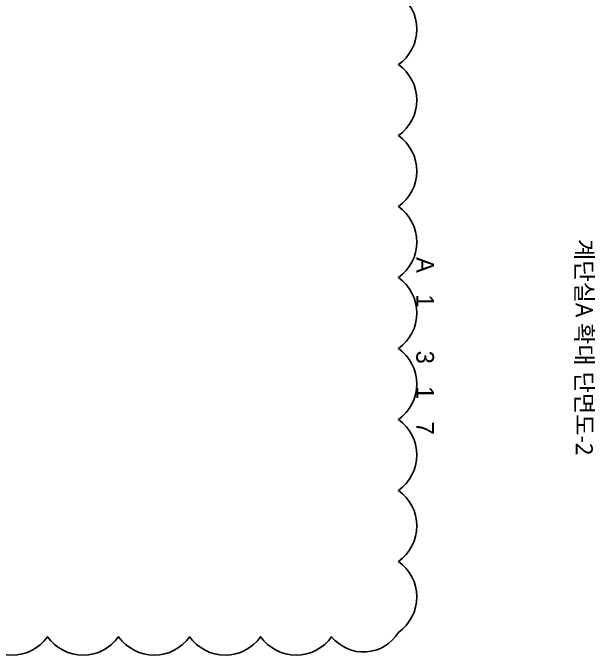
# Model space of a CAD drawing. Header units: millimetres. Extents: x -65167 to 413267, y -17142 to 66587.
# Drawn here: x 282380 to 294680, y -2628 to 10949 of the extents above; entities that cross this region are included whole.
import ezdxf
from ezdxf.enums import TextEntityAlignment as Align

# ---------------------------------------------------------------- set-up
doc = ezdxf.new("R2010")
doc.units = ezdxf.units.MM
doc.header["$LTSCALE"] = 75
doc.header["$MEASUREMENT"] = 0
doc.layers.add('CHECK', color=30, linetype='CONTINUOUS', plot=False)
doc.layers.add('TEXT-TITLE', color=6, linetype='CONTINUOUS')
doc.layers.add('TEXT-기입', color=6, linetype='CONTINUOUS')
doc.styles.add('CGS', font='cgse', dxfattribs={"bigfont": 'cgs'})
doc.styles.add('나눔바른고딕', font='NanumBarunGothic.ttf')

msp = doc.modelspace()

# ---------------------------------------------------------------- linework, layer by layer
at = {"layer": 'CHECK'}
msp.add_lwpolyline([(281614, -2237.2, 0.5205671), (283114, -2237.2, 0.5205671), (284614, -2237.2, 0.5205671), (286114, -2237.2, 0.5205671), (287614, -2237.2, 0.5205671), (289114, -2237.2, 0.5205671), (290523.4, -2146.6, 0.5205671), (290523.4, -646.6, 0.5205671), (290523.4, 853.4, 0.5205671), (290523.4, 2353.4, 0.5205671), (290523.4, 3853.4, 0.5205671), (290523.4, 5353.4, 0.5205671), (290523.4, 6853.4, 0.5205671), (290523.4, 8353.4, 0.5205671), (290523.4, 9853.4, 0.5205671), (290523.4, 11353.4, 0.5205671)], format="xyb", dxfattribs=at)

# ---------------------------------------------------------------- texts
at = {"layer": 'TEXT-TITLE', "style": '나눔바른고딕'}
msp.add_text('계단실A 확대 단면도-2', height=360, rotation=270, dxfattribs=at).set_placement((294450, 3881.8), align=Align.MIDDLE_CENTER)
at = {"layer": 'TEXT-기입', "style": 'CGS'}
for s, p in [('A', (291088.4, 5619.2)), ('1', (291088.4, 4859.8)), ('3', (291088.4, 3669.2)), ('1', (291088.4, 2919.2)), ('7', (291088.4, 2169.2))]:
    msp.add_text(s, height=375, rotation=270, dxfattribs=at).set_placement(p, align=Align.MIDDLE_CENTER)

doc.saveas('drawing.dxf')
